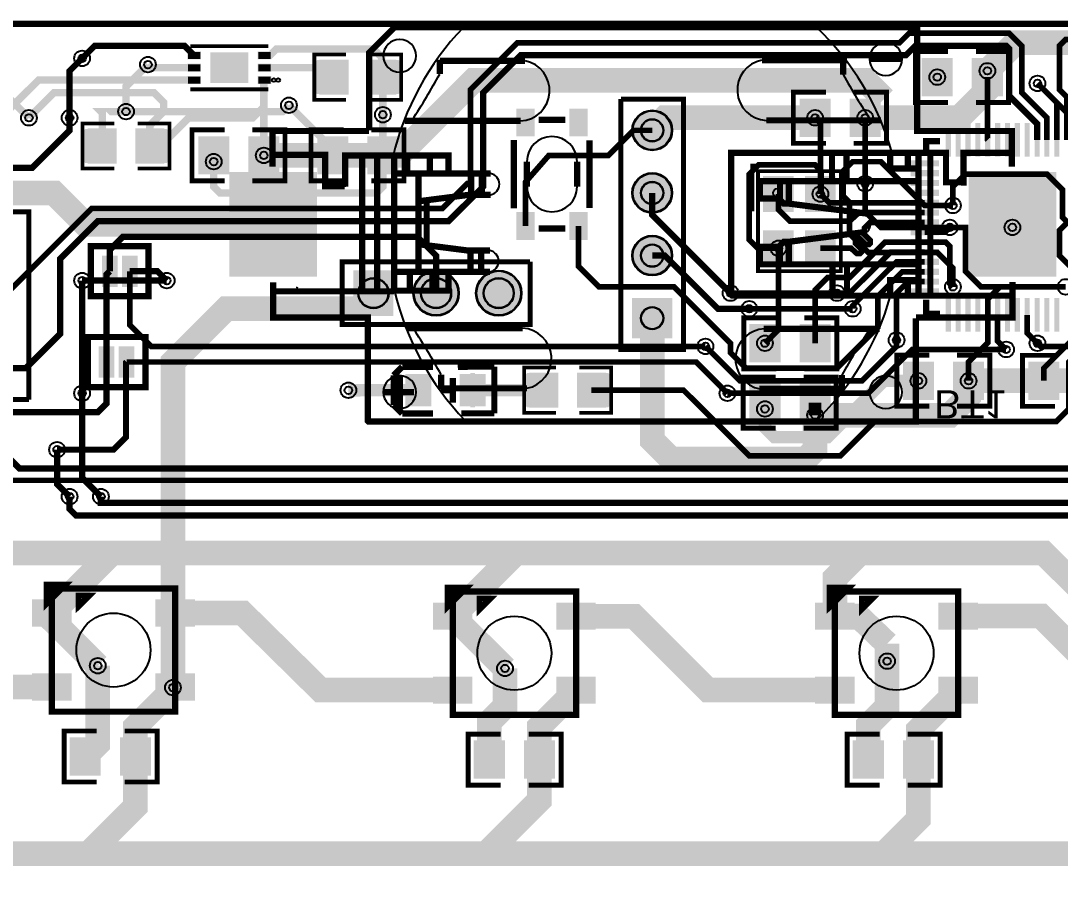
# Model space of a CAD drawing. Extents: x -5 to 8273, y -8273 to 5.
# Drawn here: x 2732 to 4391, y -1366 to 5 of the extents above; entities that cross this region are included whole.
import ezdxf

# ---------------------------------------------------------------- set-up
doc = ezdxf.new("R2010")
doc.units = 9
for name, color, linetype, true_color in [('BoardOutLine', 7, 'Continuous', 0xff00ff), ('BottomLayer', 7, 'Continuous', 0x0000ff), ('BottomPasteMaskLayer', 7, 'Continuous', 0x800000), ('BottomSilkLayer', 7, 'Continuous', 0x66cc33), ('BottomSolderMaskLayer', 7, 'Continuous', 0xaa00ff), ('Document', 7, 'Continuous', 0xffffff), ('Hole', 7, 'Continuous', 0x222222), ('Multi-Layer', 7, 'Continuous', 0xc0c0c0), ('TopLayer', 7, 'Continuous', 0xff0000), ('TopPasteMaskLayer', 7, 'Continuous', 0x808080), ('TopSilkLayer', 7, 'Continuous', 0xffcc00), ('TopSolderMaskLayer', 7, 'Continuous', 0x800080)]:
    doc.layers.add(name, color=color, linetype=linetype, true_color=true_color)
doc.styles.get("Standard").update_dxf_attribs({"font": 'arial.ttf'})

msp = doc.modelspace()

# ---------------------------------------------------------------- hatches: boundary and pattern name
at = {"layer": 'BottomLayer'}
for points in [[(3203.8, -237.3), (3066, -237.3), (3066, -402.7), (3203.8, -402.7)], [(4384, -237.3), (4246.2, -237.3), (4246.2, -402.7), (4384, -402.7)]]:
    msp.add_hatch(color=256, dxfattribs=at).paths.add_polyline_path(points)
at = {"layer": 'BottomPasteMaskLayer'}
for points in [[(3203.8, -237.3), (3066, -237.3), (3066, -402.7), (3203.8, -402.7)], [(4384, -237.3), (4246.2, -237.3), (4246.2, -402.7), (4384, -402.7)]]:
    msp.add_hatch(color=256, dxfattribs=at).paths.add_polyline_path(points)
at = {"layer": 'BottomSolderMaskLayer'}
for points in [[(3708, -170, 1), (3772, -170, 1)], [(3204.8, -236.3), (3065, -236.3), (3065, -403.7), (3204.8, -403.7)], [(3708, -270, 1), (3772, -270, 1)], [(4385, -236.3), (4245.2, -236.3), (4245.2, -403.7), (4385, -403.7)], [(3708, -370, 1), (3772, -370, 1)], [(3263, -393.6), (3327, -393.6), (3327, -466.4), (3263, -466.4)], [(3358.6, -430, 1), (3431.4, -430, 1)], [(3458.6, -430, 1), (3531.4, -430, 1)], [(3708, -502), (3708, -438), (3772, -438), (3772, -502)]]:
    msp.add_hatch(color=256, dxfattribs=at).paths.add_polyline_path(points)
at = {"layer": 'Document'}
for points in [[(3142.8, -376.6), (3142.8, -270.3), (3127.1, -270.3), (3127.1, -376.6), (3131, -376.6)], [(3189.9, -309.2), (3083.6, -309.2), (3083.6, -324.9), (3189.9, -324.9), (3189.9, -321)], [(4361.4, -312.1), (4255.1, -312.1), (4255.1, -327.9), (4361.4, -327.9), (4361.4, -323.9)], [(3449.4, -557.4), (3457.2, -557.4), (3457.2, -612.6), (3449.4, -612.6)], [(3347, -585), (3386.4, -585), (3386.4, -579.1), (3347, -579.1)], [(3435, -588.7), (3474.4, -588.7), (3474.4, -582.8), (3435, -582.8)]]:
    msp.add_hatch(color=256, dxfattribs=at).paths.add_polyline_path(points)
at = {"layer": 'Multi-Layer'}
for points in [[(3709, -170, 1), (3771, -170, 1)], [(3709, -270, 1), (3771, -270, 1)], [(3709, -370, 1), (3771, -370, 1)], [(3264, -394.6), (3326, -394.6), (3326, -465.4), (3264, -465.4)], [(3359.6, -430, 1), (3430.4, -430, 1)], [(3459.6, -430, 1), (3530.4, -430, 1)], [(3709, -501), (3709, -439), (3771, -439), (3771, -501)]]:
    msp.add_hatch(color=256, dxfattribs=at).paths.add_polyline_path(points)
at = {"layer": 'TopLayer'}
for points in [[(3018.7, -55.8), (2998.9, -55.8), (2998.9, -44.8), (3018.7, -44.8)], [(3094.5, -93.6), (3035.5, -93.6), (3035.5, -46.4), (3094.5, -46.4)], [(3131.1, -55.8), (3111.3, -55.8), (3111.3, -44.8), (3131.1, -44.8)], [(3018.7, -75.5), (2998.9, -75.5), (2998.9, -64.5), (3018.7, -64.5)], [(3131.1, -75.5), (3111.3, -75.5), (3111.3, -64.5), (3131.1, -64.5)], [(3254.3, -112.1), (3254.3, -57.9), (3209.7, -57.9), (3209.7, -112.1)], [(3285.7, -112.1), (3285.7, -57.9), (3330.3, -57.9), (3330.3, -112.1)], [(4172.2, -56.5), (4217.8, -56.5), (4217.8, -113.5), (4172.2, -113.5)], [(4252.2, -56.5), (4297.8, -56.5), (4297.8, -113.5), (4252.2, -113.5)], [(3018.7, -95.2), (2998.9, -95.2), (2998.9, -84.2), (3018.7, -84.2)], [(3131.1, -95.2), (3111.3, -95.2), (3111.3, -84.2), (3131.1, -84.2)], [(3977.2, -121.5), (4022.8, -121.5), (4022.8, -178.5), (3977.2, -178.5)], [(4057.2, -121.5), (4102.8, -121.5), (4102.8, -178.5), (4057.2, -178.5)], [(3551.5, -136.7), (3551.5, -178), (3523.9, -178), (3523.9, -136.7)], [(3636.1, -136.7), (3636.1, -178), (3608.5, -178), (3608.5, -136.7)], [(4216.6, -163.6), (4216.6, -206.9), (4208.7, -206.9), (4208.7, -163.6)], [(4232.3, -163.6), (4232.3, -206.9), (4224.4, -206.9), (4224.4, -163.6)], [(4248.1, -163.6), (4248.1, -206.9), (4240.2, -206.9), (4240.2, -163.6)], [(4263.8, -163.6), (4263.8, -206.9), (4255.9, -206.9), (4255.9, -163.6)], [(4279.6, -163.6), (4279.6, -206.9), (4271.7, -206.9), (4271.7, -163.6)], [(4295.3, -163.6), (4295.3, -206.9), (4287.4, -206.9), (4287.4, -163.6)], [(4311.1, -163.6), (4311.1, -206.9), (4303.2, -206.9), (4303.2, -163.6)], [(4326.8, -163.6), (4326.8, -206.9), (4318.9, -206.9), (4318.9, -163.6)], [(4342.6, -163.6), (4342.6, -206.9), (4334.7, -206.9), (4334.7, -163.6)], [(4358.3, -163.6), (4358.3, -206.9), (4350.4, -206.9), (4350.4, -163.6)], [(4374.1, -163.6), (4374.1, -206.9), (4366.2, -206.9), (4366.2, -163.6)], [(4389.8, -163.6), (4389.8, -206.9), (4381.9, -206.9), (4381.9, -163.6)], [(2884.3, -222.1), (2884.3, -167.9), (2839.7, -167.9), (2839.7, -222.1)], [(2915.7, -222.1), (2915.7, -167.9), (2960.3, -167.9), (2960.3, -222.1)], [(3017.2, -181.5), (3062.8, -181.5), (3062.8, -238.5), (3017.2, -238.5)], [(3097.2, -181.5), (3142.8, -181.5), (3142.8, -238.5), (3097.2, -238.5)], [(3207.2, -181.5), (3252.8, -181.5), (3252.8, -238.5), (3207.2, -238.5)], [(3287.2, -181.5), (3332.8, -181.5), (3332.8, -238.5), (3287.2, -238.5)], [(4153.6, -218.7), (4196.9, -218.7), (4196.9, -226.6), (4153.6, -226.6)], [(3917.9, -299.3), (3965.2, -299.3), (3965.2, -244.1), (3917.9, -244.1)], [(4032.1, -299.3), (3984.8, -299.3), (3984.8, -244.1), (4032.1, -244.1)], [(4153.6, -234.4), (4196.9, -234.4), (4196.9, -242.3), (4153.6, -242.3)], [(4153.6, -250.2), (4196.9, -250.2), (4196.9, -258.1), (4153.6, -258.1)], [(4376, -264), (4376, -386), (4254, -386), (4254, -264)], [(4153.6, -265.9), (4196.9, -265.9), (4196.9, -273.8), (4153.6, -273.8)], [(4153.6, -281.7), (4196.9, -281.7), (4196.9, -289.6), (4153.6, -289.6)], [(4153.6, -297.4), (4196.9, -297.4), (4196.9, -305.3), (4153.6, -305.3)], [(3551.5, -302), (3551.5, -343.3), (3523.9, -343.3), (3523.9, -302)], [(3636.1, -302), (3636.1, -343.3), (3608.5, -343.3), (3608.5, -302)], [(4153.6, -313.2), (4196.9, -313.2), (4196.9, -321.1), (4153.6, -321.1)], [(3917.9, -330.7), (3965.2, -330.7), (3965.2, -385.9), (3917.9, -385.9)], [(4032.1, -330.7), (3984.8, -330.7), (3984.8, -385.9), (4032.1, -385.9)], [(4153.6, -328.9), (4196.9, -328.9), (4196.9, -336.8), (4153.6, -336.8)], [(4153.6, -344.7), (4196.9, -344.7), (4196.9, -352.6), (4153.6, -352.6)], [(4153.6, -360.4), (4196.9, -360.4), (4196.9, -368.3), (4153.6, -368.3)], [(2886.5, -420), (2861.5, -420), (2861.5, -370), (2886.5, -370)], [(2918.5, -420), (2893.5, -420), (2893.5, -370), (2918.5, -370)], [(4153.6, -376.2), (4196.9, -376.2), (4196.9, -384.1), (4153.6, -384.1)], [(4153.6, -391.9), (4196.9, -391.9), (4196.9, -399.8), (4153.6, -399.8)], [(4153.6, -407.7), (4196.9, -407.7), (4196.9, -415.5), (4153.6, -415.5)], [(4153.6, -423.4), (4196.9, -423.4), (4196.9, -431.3), (4153.6, -431.3)], [(4208.7, -486.4), (4208.7, -443.1), (4216.6, -443.1), (4216.6, -486.4)], [(4224.4, -486.4), (4224.4, -443.1), (4232.3, -443.1), (4232.3, -486.4)], [(4240.2, -486.4), (4240.2, -443.1), (4248.1, -443.1), (4248.1, -486.4)], [(4255.9, -486.4), (4255.9, -443.1), (4263.8, -443.1), (4263.8, -486.4)], [(4271.7, -486.4), (4271.7, -443.1), (4279.6, -443.1), (4279.6, -486.4)], [(4287.4, -486.4), (4287.4, -443.1), (4295.3, -443.1), (4295.3, -486.4)], [(4303.2, -486.4), (4303.2, -443.1), (4311.1, -443.1), (4311.1, -486.4)], [(4318.9, -486.4), (4318.9, -443.1), (4326.8, -443.1), (4326.8, -486.4)], [(4334.7, -486.4), (4334.7, -443.1), (4342.6, -443.1), (4342.6, -486.4)], [(4350.4, -486.4), (4350.4, -443.1), (4358.3, -443.1), (4358.3, -486.4)], [(4366.2, -486.4), (4366.2, -443.1), (4374.1, -443.1), (4374.1, -486.4)], [(4381.9, -486.4), (4381.9, -443.1), (4389.8, -443.1), (4389.8, -486.4)], [(3942.8, -538.5), (3897.2, -538.5), (3897.2, -481.5), (3942.8, -481.5)], [(4022.8, -538.5), (3977.2, -538.5), (3977.2, -481.5), (4022.8, -481.5)], [(2881.5, -565), (2856.5, -565), (2856.5, -515), (2881.5, -515)], [(2913.5, -565), (2888.5, -565), (2888.5, -515), (2913.5, -515)], [(4142.2, -541.5), (4187.8, -541.5), (4187.8, -598.5), (4142.2, -598.5)], [(4222.2, -541.5), (4267.8, -541.5), (4267.8, -598.5), (4222.2, -598.5)], [(4387.8, -598.5), (4342.2, -598.5), (4342.2, -541.5), (4387.8, -541.5)], [(3386.4, -609.6), (3347, -609.6), (3347, -560.4), (3386.4, -560.4)], [(3473, -609.6), (3433.6, -609.6), (3433.6, -560.4), (3473, -560.4)], [(3589.3, -557.9), (3589.3, -612.1), (3544.7, -612.1), (3544.7, -557.9)], [(3620.7, -557.9), (3620.7, -612.1), (3665.3, -612.1), (3665.3, -557.9)], [(3897.2, -576.5), (3942.8, -576.5), (3942.8, -633.5), (3897.2, -633.5)], [(3977.2, -576.5), (4022.8, -576.5), (4022.8, -633.5), (3977.2, -633.5)], [(2811.1, -960.6), (2752, -960.6), (2752, -921.3), (2811.1, -921.3)], [(3007.9, -960.6), (2948.9, -960.6), (2948.9, -921.3), (3007.9, -921.3)], [(3451.1, -965.6), (3392, -965.6), (3392, -926.3), (3451.1, -926.3)], [(3647.9, -965.6), (3588.9, -965.6), (3588.9, -926.3), (3647.9, -926.3)], [(4061.1, -965.6), (4002, -965.6), (4002, -926.3), (4061.1, -926.3)], [(4257.9, -965.6), (4198.9, -965.6), (4198.9, -926.3), (4257.9, -926.3)], [(2811.1, -1078.7), (2752, -1078.7), (2752, -1039.4), (2811.1, -1039.4)], [(3007.9, -1078.7), (2948.9, -1078.7), (2948.9, -1039.4), (3007.9, -1039.4)], [(3451.1, -1083.7), (3392, -1083.7), (3392, -1044.4), (3451.1, -1044.4)], [(3647.9, -1083.7), (3588.9, -1083.7), (3588.9, -1044.4), (3647.9, -1044.4)], [(4061.1, -1083.7), (4002, -1083.7), (4002, -1044.4), (4061.1, -1044.4)], [(4257.9, -1083.7), (4198.9, -1083.7), (4198.9, -1044.4), (4257.9, -1044.4)], [(2857.8, -1198.5), (2812.2, -1198.5), (2812.2, -1141.5), (2857.8, -1141.5)], [(2937.8, -1198.5), (2892.2, -1198.5), (2892.2, -1141.5), (2937.8, -1141.5)], [(3502.8, -1203.5), (3457.2, -1203.5), (3457.2, -1146.5), (3502.8, -1146.5)], [(3582.8, -1203.5), (3537.2, -1203.5), (3537.2, -1146.5), (3582.8, -1146.5)], [(4107.8, -1203.5), (4062.2, -1203.5), (4062.2, -1146.5), (4107.8, -1146.5)], [(4187.8, -1203.5), (4142.2, -1203.5), (4142.2, -1146.5), (4187.8, -1146.5)]]:
    msp.add_hatch(color=256, dxfattribs=at).paths.add_polyline_path(points)
at = {"layer": 'TopPasteMaskLayer'}
for points in [[(3018.7, -55.8), (2998.9, -55.8), (2998.9, -44.8), (3018.7, -44.8)], [(3094.5, -93.6), (3035.5, -93.6), (3035.5, -46.4), (3094.5, -46.4)], [(3131.1, -55.8), (3111.3, -55.8), (3111.3, -44.8), (3131.1, -44.8)], [(3018.7, -75.5), (2998.9, -75.5), (2998.9, -64.5), (3018.7, -64.5)], [(3131.1, -75.5), (3111.3, -75.5), (3111.3, -64.5), (3131.1, -64.5)], [(3203.1, -110.2), (3203.1, -59.8), (3205, -57.8), (3250.3, -57.8), (3252.3, -59.8), (3252.5, -75.9), (3234.8, -75.9), (3234.8, -93.7), (3252.1, -93.7), (3252.3, -110.2), (3250.3, -112.2), (3205, -112.2)], [(3287.7, -110.2), (3287.7, -93.7), (3305.2, -93.7), (3305.2, -75.9), (3287.9, -75.9), (3287.7, -59.8), (3289.7, -57.8), (3335, -57.8), (3336.9, -59.8), (3336.9, -110.2), (3335, -112.2), (3289.7, -112.2)], [(4172.2, -56.5), (4217.8, -56.5), (4217.8, -113.5), (4172.2, -113.5)], [(4252.2, -56.5), (4297.8, -56.5), (4297.8, -113.5), (4252.2, -113.5)], [(3018.7, -95.2), (2998.9, -95.2), (2998.9, -84.2), (3018.7, -84.2)], [(3131.1, -95.2), (3111.3, -95.2), (3111.3, -84.2), (3131.1, -84.2)], [(3977.2, -121.5), (4022.8, -121.5), (4022.8, -178.5), (3977.2, -178.5)], [(4057.2, -121.5), (4102.8, -121.5), (4102.8, -178.5), (4057.2, -178.5)], [(3551.5, -136.7), (3551.5, -178), (3523.9, -178), (3523.9, -136.7)], [(3636.1, -136.7), (3636.1, -178), (3608.5, -178), (3608.5, -136.7)], [(4216.6, -163.6), (4208.7, -163.6), (4208.7, -206.9), (4216.6, -206.9)], [(4232.3, -163.6), (4224.4, -163.6), (4224.4, -206.9), (4232.3, -206.9)], [(4248.1, -163.6), (4240.2, -163.6), (4240.2, -206.9), (4248.1, -206.9)], [(4263.8, -163.6), (4255.9, -163.6), (4255.9, -206.9), (4263.8, -206.9)], [(4279.6, -163.6), (4271.7, -163.6), (4271.7, -206.9), (4279.6, -206.9)], [(4295.3, -163.6), (4287.4, -163.6), (4287.4, -206.9), (4295.3, -206.9)], [(4303.2, -206.9), (4311.1, -206.9), (4311.1, -163.6), (4303.2, -163.6)], [(4326.8, -163.6), (4318.9, -163.6), (4318.9, -206.9), (4326.8, -206.9)], [(4342.6, -163.6), (4334.7, -163.6), (4334.7, -206.9), (4342.6, -206.9)], [(4358.3, -163.6), (4350.4, -163.6), (4350.4, -206.9), (4358.3, -206.9)], [(4374.1, -163.6), (4366.2, -163.6), (4366.2, -206.9), (4374.1, -206.9)], [(4389.8, -163.6), (4381.9, -163.6), (4381.9, -206.9), (4389.8, -206.9)], [(2833.1, -220.2), (2833.1, -169.8), (2835, -167.8), (2880.3, -167.8), (2882.3, -169.8), (2882.5, -185.9), (2864.8, -185.9), (2864.8, -203.7), (2882.1, -203.7), (2882.3, -220.2), (2880.3, -222.2), (2835, -222.2)], [(2917.7, -220.2), (2917.7, -203.7), (2935.2, -203.7), (2935.2, -185.9), (2917.9, -185.9), (2917.7, -169.8), (2919.7, -167.8), (2965, -167.8), (2966.9, -169.8), (2966.9, -220.2), (2965, -222.2), (2919.7, -222.2)], [(3017.2, -181.5), (3062.8, -181.5), (3062.8, -238.5), (3017.2, -238.5)], [(3097.2, -181.5), (3142.8, -181.5), (3142.8, -238.5), (3097.2, -238.5)], [(3207.2, -181.5), (3252.8, -181.5), (3252.8, -238.5), (3207.2, -238.5)], [(3287.2, -181.5), (3332.8, -181.5), (3332.8, -238.5), (3287.2, -238.5)], [(4153.6, -226.6), (4196.9, -226.6), (4196.9, -218.7), (4153.6, -218.7)], [(3917.9, -299.3), (3965.2, -299.3), (3965.2, -244.1), (3917.9, -244.1)], [(4032.1, -299.3), (3984.8, -299.3), (3984.8, -244.1), (4032.1, -244.1)], [(4153.6, -242.3), (4196.9, -242.3), (4196.9, -234.4), (4153.6, -234.4)], [(4196.9, -250.2), (4153.6, -250.2), (4153.6, -258.1), (4196.9, -258.1)], [(4196.9, -265.9), (4153.6, -265.9), (4153.6, -273.8), (4196.9, -273.8)], [(4196.9, -281.7), (4153.6, -281.7), (4153.6, -289.6), (4196.9, -289.6)], [(4363.8, -276.2), (4363.8, -373.8), (4266.2, -373.8), (4266.2, -276.2)], [(4196.9, -297.4), (4153.6, -297.4), (4153.6, -305.3), (4196.9, -305.3)], [(3551.5, -302), (3551.5, -343.3), (3523.9, -343.3), (3523.9, -302)], [(3636.1, -302), (3636.1, -343.3), (3608.5, -343.3), (3608.5, -302)], [(4196.9, -313.2), (4153.6, -313.2), (4153.6, -321.1), (4196.9, -321.1)], [(3917.9, -330.7), (3965.2, -330.7), (3965.2, -385.9), (3917.9, -385.9)], [(4032.1, -330.7), (3984.8, -330.7), (3984.8, -385.9), (4032.1, -385.9)], [(4153.6, -336.8), (4196.9, -336.8), (4196.9, -328.9), (4153.6, -328.9)], [(4153.6, -352.6), (4196.9, -352.6), (4196.9, -344.7), (4153.6, -344.7)], [(4196.9, -360.4), (4153.6, -360.4), (4153.6, -368.3), (4196.9, -368.3)], [(4196.9, -376.2), (4153.6, -376.2), (4153.6, -384.1), (4196.9, -384.1)], [(4196.9, -391.9), (4153.6, -391.9), (4153.6, -399.8), (4196.9, -399.8)], [(4196.9, -407.7), (4153.6, -407.7), (4153.6, -415.5), (4196.9, -415.5)], [(4196.9, -423.4), (4153.6, -423.4), (4153.6, -431.3), (4196.9, -431.3)], [(4216.6, -443.1), (4208.7, -443.1), (4208.7, -486.4), (4216.6, -486.4)], [(4224.4, -486.4), (4232.3, -486.4), (4232.3, -443.1), (4224.4, -443.1)], [(4240.2, -486.4), (4248.1, -486.4), (4248.1, -443.1), (4240.2, -443.1)], [(4255.9, -486.4), (4263.8, -486.4), (4263.8, -443.1), (4255.9, -443.1)], [(4271.7, -486.4), (4279.6, -486.4), (4279.6, -443.1), (4271.7, -443.1)], [(4287.4, -486.4), (4295.3, -486.4), (4295.3, -443.1), (4287.4, -443.1)], [(4303.2, -486.4), (4311.1, -486.4), (4311.1, -443.1), (4303.2, -443.1)], [(4326.8, -443.1), (4318.9, -443.1), (4318.9, -486.4), (4326.8, -486.4)], [(4334.7, -486.4), (4342.6, -486.4), (4342.6, -443.1), (4334.7, -443.1)], [(4350.4, -486.4), (4358.3, -486.4), (4358.3, -443.1), (4350.4, -443.1)], [(4366.2, -486.4), (4374.1, -486.4), (4374.1, -443.1), (4366.2, -443.1)], [(4381.9, -486.4), (4389.8, -486.4), (4389.8, -443.1), (4381.9, -443.1)], [(3942.8, -538.5), (3897.2, -538.5), (3897.2, -481.5), (3942.8, -481.5)], [(4022.8, -538.5), (3977.2, -538.5), (3977.2, -481.5), (4022.8, -481.5)], [(4142.2, -541.5), (4187.8, -541.5), (4187.8, -598.5), (4142.2, -598.5)], [(4222.2, -541.5), (4267.8, -541.5), (4267.8, -598.5), (4222.2, -598.5)], [(4387.8, -598.5), (4342.2, -598.5), (4342.2, -541.5), (4387.8, -541.5)], [(3386.4, -609.6), (3347, -609.6), (3347, -560.4), (3386.4, -560.4)], [(3473, -609.6), (3433.6, -609.6), (3433.6, -560.4), (3473, -560.4)], [(3587.3, -559.8), (3587.3, -576.3), (3569.8, -576.3), (3569.8, -594.1), (3587.1, -594.1), (3587.3, -610.2), (3585.3, -612.2), (3540, -612.2), (3538.1, -610.2), (3538.1, -559.8), (3540, -557.8), (3585.3, -557.8)], [(3671.9, -559.8), (3671.9, -610.2), (3670, -612.2), (3624.7, -612.2), (3622.7, -610.2), (3622.5, -594.1), (3640.2, -594.1), (3640.2, -576.3), (3622.9, -576.3), (3622.7, -559.8), (3624.7, -557.8), (3670, -557.8)], [(3897.2, -576.5), (3942.8, -576.5), (3942.8, -633.5), (3897.2, -633.5)], [(3977.2, -576.5), (4022.8, -576.5), (4022.8, -633.5), (3977.2, -633.5)], [(2811.1, -960.6), (2752, -960.6), (2752, -921.3), (2811.1, -921.3)], [(3007.9, -960.6), (2948.9, -960.6), (2948.9, -921.3), (3007.9, -921.3)], [(3451.1, -965.6), (3392, -965.6), (3392, -926.3), (3451.1, -926.3)], [(3647.9, -965.6), (3588.9, -965.6), (3588.9, -926.3), (3647.9, -926.3)], [(4061.1, -965.6), (4002, -965.6), (4002, -926.3), (4061.1, -926.3)], [(4257.9, -965.6), (4198.9, -965.6), (4198.9, -926.3), (4257.9, -926.3)], [(2811.1, -1078.7), (2752, -1078.7), (2752, -1039.4), (2811.1, -1039.4)], [(3007.9, -1078.7), (2948.9, -1078.7), (2948.9, -1039.4), (3007.9, -1039.4)], [(3451.1, -1083.7), (3392, -1083.7), (3392, -1044.4), (3451.1, -1044.4)], [(3647.9, -1083.7), (3588.9, -1083.7), (3588.9, -1044.4), (3647.9, -1044.4)], [(4061.1, -1083.7), (4002, -1083.7), (4002, -1044.4), (4061.1, -1044.4)], [(4257.9, -1083.7), (4198.9, -1083.7), (4198.9, -1044.4), (4257.9, -1044.4)], [(2857.8, -1198.5), (2812.2, -1198.5), (2812.2, -1141.5), (2857.8, -1141.5)], [(2937.8, -1198.5), (2892.2, -1198.5), (2892.2, -1141.5), (2937.8, -1141.5)], [(3502.8, -1203.5), (3457.2, -1203.5), (3457.2, -1146.5), (3502.8, -1146.5)], [(3582.8, -1203.5), (3537.2, -1203.5), (3537.2, -1146.5), (3582.8, -1146.5)], [(4107.8, -1203.5), (4062.2, -1203.5), (4062.2, -1146.5), (4107.8, -1146.5)], [(4187.8, -1203.5), (4142.2, -1203.5), (4142.2, -1146.5), (4187.8, -1146.5)]]:
    msp.add_hatch(color=256, dxfattribs=at).paths.add_polyline_path(points)
at = {"layer": 'TopSolderMaskLayer'}
for points in [[(3019.7, -56.8), (2997.9, -56.8), (2997.9, -43.8), (3019.7, -43.8)], [(3095.5, -94.6), (3034.5, -94.6), (3034.5, -45.4), (3095.5, -45.4)], [(3132.1, -56.8), (3110.3, -56.8), (3110.3, -43.8), (3132.1, -43.8)], [(3019.7, -76.5), (2997.9, -76.5), (2997.9, -63.5), (3019.7, -63.5)], [(3132.1, -76.5), (3110.3, -76.5), (3110.3, -63.5), (3132.1, -63.5)], [(3255.3, -113.1), (3255.3, -56.9), (3208.7, -56.9), (3208.7, -113.1)], [(3284.7, -113.1), (3284.7, -56.9), (3331.3, -56.9), (3331.3, -113.1)], [(4170.2, -54.5), (4219.8, -54.5), (4219.8, -115.5), (4170.2, -115.5)], [(4250.2, -54.5), (4299.8, -54.5), (4299.8, -115.5), (4250.2, -115.5)], [(3019.7, -96.2), (2997.9, -96.2), (2997.9, -83.2), (3019.7, -83.2)], [(3132.1, -96.2), (3110.3, -96.2), (3110.3, -83.2), (3132.1, -83.2)], [(3975.2, -119.5), (4024.8, -119.5), (4024.8, -180.5), (3975.2, -180.5)], [(4055.2, -119.5), (4104.8, -119.5), (4104.8, -180.5), (4055.2, -180.5)], [(3552.1, -135.2), (3552.1, -179.5), (3523.2, -179.5), (3523.2, -135.2)], [(3636.8, -135.2), (3636.8, -179.5), (3607.9, -179.5), (3607.9, -135.2)], [(3708, -170, 1), (3772, -170, 1)], [(4216.8, -158.2), (4216.8, -212.3), (4208.5, -212.3), (4208.5, -158.2)], [(4232.5, -158.2), (4232.5, -212.3), (4224.3, -212.3), (4224.3, -158.2)], [(4248.3, -158.2), (4248.3, -212.3), (4240, -212.3), (4240, -158.2)], [(4264, -158.2), (4264, -212.3), (4255.8, -212.3), (4255.8, -158.2)], [(4279.8, -158.2), (4279.8, -212.3), (4271.5, -212.3), (4271.5, -158.2)], [(4295.5, -158.2), (4295.5, -212.3), (4287.3, -212.3), (4287.3, -158.2)], [(4311.2, -158.2), (4311.2, -212.3), (4303, -212.3), (4303, -158.2)], [(4327, -158.2), (4327, -212.3), (4318.8, -212.3), (4318.8, -158.2)], [(4342.7, -158.2), (4342.7, -212.3), (4334.5, -212.3), (4334.5, -158.2)], [(4358.5, -158.2), (4358.5, -212.3), (4350.3, -212.3), (4350.3, -158.2)], [(4374.2, -158.2), (4374.2, -212.3), (4366, -212.3), (4366, -158.2)], [(4390, -158.2), (4390, -212.3), (4381.7, -212.3), (4381.7, -158.2)], [(2885.3, -223.1), (2885.3, -166.9), (2838.7, -166.9), (2838.7, -223.1)], [(2914.7, -223.1), (2914.7, -166.9), (2961.3, -166.9), (2961.3, -223.1)], [(3015.2, -179.5), (3064.8, -179.5), (3064.8, -240.5), (3015.2, -240.5)], [(3095.2, -179.5), (3144.8, -179.5), (3144.8, -240.5), (3095.2, -240.5)], [(3205.2, -179.5), (3254.8, -179.5), (3254.8, -240.5), (3205.2, -240.5)], [(3285.2, -179.5), (3334.8, -179.5), (3334.8, -240.5), (3285.2, -240.5)], [(4152.6, -217.7), (4197.9, -217.7), (4197.9, -227.6), (4152.6, -227.6)], [(3708, -270, 1), (3772, -270, 1)], [(3917.1, -300.4), (3966, -300.4), (3966, -243), (3917.1, -243)], [(4032.9, -300.4), (3984, -300.4), (3984, -243), (4032.9, -243)], [(4152.6, -233.5), (4197.9, -233.5), (4197.9, -243.3), (4152.6, -243.3)], [(4152.6, -249.2), (4197.9, -249.2), (4197.9, -259.1), (4152.6, -259.1)], [(4152.6, -265), (4197.9, -265), (4197.9, -274.8), (4152.6, -274.8)], [(4377, -263), (4377, -387), (4253, -387), (4253, -263)], [(4152.6, -280.7), (4197.9, -280.7), (4197.9, -290.6), (4152.6, -290.6)], [(4152.6, -296.5), (4197.9, -296.5), (4197.9, -306.3), (4152.6, -306.3)], [(3552.1, -300.5), (3552.1, -344.9), (3523.2, -344.9), (3523.2, -300.5)], [(3636.8, -300.5), (3636.8, -344.9), (3607.9, -344.9), (3607.9, -300.5)], [(4152.6, -312.2), (4197.9, -312.2), (4197.9, -322), (4152.6, -322)], [(3917.1, -329.6), (3966, -329.6), (3966, -387), (3917.1, -387)], [(4032.9, -329.6), (3984, -329.6), (3984, -387), (4032.9, -387)], [(4152.6, -327.9), (4197.9, -327.9), (4197.9, -337.8), (4152.6, -337.8)], [(3708, -370, 1), (3772, -370, 1)], [(4152.6, -343.7), (4197.9, -343.7), (4197.9, -353.5), (4152.6, -353.5)], [(4152.6, -359.4), (4197.9, -359.4), (4197.9, -369.3), (4152.6, -369.3)], [(4152.6, -375.2), (4197.9, -375.2), (4197.9, -385), (4152.6, -385)], [(3263, -393.6), (3327, -393.6), (3327, -466.4), (3263, -466.4)], [(3358.6, -430, 1), (3431.4, -430, 1)], [(3458.6, -430, 1), (3531.4, -430, 1)], [(4152.6, -390.9), (4197.9, -390.9), (4197.9, -400.8), (4152.6, -400.8)], [(4152.6, -406.7), (4197.9, -406.7), (4197.9, -416.5), (4152.6, -416.5)], [(4152.6, -422.4), (4197.9, -422.4), (4197.9, -432.3), (4152.6, -432.3)], [(3708, -502), (3708, -438), (3772, -438), (3772, -502)], [(4208.5, -491.8), (4208.5, -437.7), (4216.8, -437.7), (4216.8, -491.8)], [(4224.3, -491.8), (4224.3, -437.7), (4232.5, -437.7), (4232.5, -491.8)], [(4240, -491.8), (4240, -437.7), (4248.3, -437.7), (4248.3, -491.8)], [(4255.8, -491.8), (4255.8, -437.7), (4264, -437.7), (4264, -491.8)], [(4271.5, -491.8), (4271.5, -437.7), (4279.8, -437.7), (4279.8, -491.8)], [(4287.3, -491.8), (4287.3, -437.7), (4295.5, -437.7), (4295.5, -491.8)], [(4303, -491.8), (4303, -437.7), (4311.2, -437.7), (4311.2, -491.8)], [(4318.8, -491.8), (4318.8, -437.7), (4327, -437.7), (4327, -491.8)], [(4334.5, -491.8), (4334.5, -437.7), (4342.7, -437.7), (4342.7, -491.8)], [(4350.3, -491.8), (4350.3, -437.7), (4358.5, -437.7), (4358.5, -491.8)], [(4366, -491.8), (4366, -437.7), (4374.2, -437.7), (4374.2, -491.8)], [(4381.7, -491.8), (4381.7, -437.7), (4390, -437.7), (4390, -491.8)], [(3944.8, -540.5), (3895.2, -540.5), (3895.2, -479.5), (3944.8, -479.5)], [(4024.8, -540.5), (3975.2, -540.5), (3975.2, -479.5), (4024.8, -479.5)], [(4140.2, -539.5), (4189.8, -539.5), (4189.8, -600.5), (4140.2, -600.5)], [(4220.2, -539.5), (4269.8, -539.5), (4269.8, -600.5), (4220.2, -600.5)], [(4389.8, -600.5), (4340.2, -600.5), (4340.2, -539.5), (4389.8, -539.5)], [(3387.4, -610.6), (3346, -610.6), (3346, -559.4), (3387.4, -559.4)], [(3474, -610.6), (3432.6, -610.6), (3432.6, -559.4), (3474, -559.4)], [(3590.3, -556.9), (3590.3, -613.1), (3543.7, -613.1), (3543.7, -556.9)], [(3619.7, -556.9), (3619.7, -613.1), (3666.3, -613.1), (3666.3, -556.9)], [(3895.2, -574.5), (3944.8, -574.5), (3944.8, -635.5), (3895.2, -635.5)], [(3975.2, -574.5), (4024.8, -574.5), (4024.8, -635.5), (3975.2, -635.5)], [(2813.1, -962.6), (2750, -962.6), (2750, -919.3), (2813.1, -919.3)], [(3009.9, -962.6), (2946.9, -962.6), (2946.9, -919.3), (3009.9, -919.3)], [(3453.1, -967.6), (3390, -967.6), (3390, -924.3), (3453.1, -924.3)], [(3649.9, -967.6), (3586.9, -967.6), (3586.9, -924.3), (3649.9, -924.3)], [(4063.1, -967.6), (4000, -967.6), (4000, -924.3), (4063.1, -924.3)], [(4259.9, -967.6), (4196.9, -967.6), (4196.9, -924.3), (4259.9, -924.3)], [(2813.1, -1080.7), (2750, -1080.7), (2750, -1037.4), (2813.1, -1037.4)], [(3009.9, -1080.7), (2946.9, -1080.7), (2946.9, -1037.4), (3009.9, -1037.4)], [(3453.1, -1085.7), (3390, -1085.7), (3390, -1042.4), (3453.1, -1042.4)], [(3649.9, -1085.7), (3586.9, -1085.7), (3586.9, -1042.4), (3649.9, -1042.4)], [(4063.1, -1085.7), (4000, -1085.7), (4000, -1042.4), (4063.1, -1042.4)], [(4259.9, -1085.7), (4196.9, -1085.7), (4196.9, -1042.4), (4259.9, -1042.4)], [(2859.8, -1200.5), (2810.2, -1200.5), (2810.2, -1139.5), (2859.8, -1139.5)], [(2939.8, -1200.5), (2890.2, -1200.5), (2890.2, -1139.5), (2939.8, -1139.5)], [(3504.8, -1205.5), (3455.2, -1205.5), (3455.2, -1144.5), (3504.8, -1144.5)], [(3584.8, -1205.5), (3535.2, -1205.5), (3535.2, -1144.5), (3584.8, -1144.5)], [(4109.8, -1205.5), (4060.2, -1205.5), (4060.2, -1144.5), (4109.8, -1144.5)], [(4189.8, -1205.5), (4140.2, -1205.5), (4140.2, -1144.5), (4189.8, -1144.5)]]:
    msp.add_hatch(color=256, dxfattribs=at).paths.add_polyline_path(points)

# ---------------------------------------------------------------- linework, layer by layer
at = {"layer": 'BoardOutLine', "const_width": 10}
msp.add_lwpolyline([(0, 0), (8267.7, 0), (8267.7, -8267.7), (0, -8267.7), (0, 0)], close=True, dxfattribs=at)
at = {"layer": 'BottomLayer'}
for points, const_width in [([(4245, -570), (4475, -570), (4565, -480), (4565, -75), (4520, -30), (4475, -30), (4430, -75)], 39.4), ([(4460, -30), (4320, -30), (4275, -75)], 39.4), ([(2810, -150), (2810, -75), (2830, -55)], 10), ([(2935, -65), (2900, -100), (2900, -140)], 11.8), ([(4275, -75), (4275, -105), (4230, -150), (4080, -150)], 39.4), ([(2745, -150), (2675, -80)], 11.8), ([(4110, -120), (4080, -90), (3455, -90), (3390, -155)], 39.4), ([(4355, -95), (4400, -140), (4445, -140), (4485, -180)], 9), ([(2900, -140), (3150, -140), (3160, -130)], 11.8), ([(3120, -210), (3335, -210), (3390, -155)], 39.4), ([(2290, -180), (2255, -180), (2255, -270), (2785, -270), (2835, -320), (3134.9, -320)], 39.4), ([(4220, -420), (4220, -390), (4195, -365), (4085, -365), (4055, -335), (4055, -285), (4045, -275), (4045, -235), (4060, -220), (4105, -220), (4175, -290), (4220, -290)], 9), ([(4080, -255), (4080, -300), (4105, -325), (4215, -325)], 9), ([(2830, -410), (2965, -410)], 10), ([(2975, -1060), (2975, -540), (3060, -455), (3270, -455), (3295, -430)], 39.4), ([(4035, -430), (3865, -430)], 9), ([(4000, -625), (4000, -680), (3985, -695), (3770, -695), (3740, -665), (3740, -470)], 39.4), ([(4060, -455), (3895, -455)], 9), ([(4450, -495), (4430, -515), (4360, -515), (4355, -510)], 9), ([(4130, -505), (4130, -515), (4075, -570), (3880, -570), (3825, -515)], 9), ([(4305, -520), (4155, -520), (4085, -590), (3860, -590)], 9), ([(4000, -625), (4215, -625), (4245, -595), (4245, -570)], 39.4), ([(2830, -590), (2830, -725), (2860, -755)], 10), ([(2790, -680), (2790, -735), (2810, -755)], 10)]:
    msp.add_lwpolyline(points, dxfattribs=dict(at, const_width=const_width))
at = {"layer": 'BottomSilkLayer', "const_width": 10}
for points in [[(3288, -170), (3288, -46), (3329, -5), (4162, -5), (4163, -6), (4163, -171), (4314, -171), (4314, -228)], [(3401, -80), (3401, -57)], [(3401, -59), (3537, -59)], [(4045, -81), (4045, -58), (4051, -58), (3915, -58)], [(4087, -56), (4138, -56)], [(3922, -154), (4105, -154)], [(3345, -155), (3530, -155)], [(3134, -228), (3134, -171), (3288, -171)], [(3134, -209), (3218, -209), (3218, -259), (3249, -259)], [(3250, -260), (3250, -210), (3328, -210), (3328, -426), (3415, -426), (3415, -396)], [(3277, -425), (3277, -212)], [(3301, -426), (3301, -210)], [(3415, -237), (3415, -210), (3385, -210), (3385, -239), (3328, -239)], [(3328, -210), (3385, -210)], [(3349, -238), (3349, -210)], [(4315, -435), (4314, -434), (4235, -434), (4210, -434), (4195, -434), (3868, -434), (3866, -432), (3866, -206), (4194, -206), (4209, -206), (4209, -253), (4236.8, -253.1), (4236.8, -205.8), (4313, -206), (4314, -205)], [(4027, -251), (4027, -206)], [(4050, -251), (4050, -206)], [(4120, -209.8), (4120, -231), (4165, -231)], [(4148, -229), (4148, -206)], [(4165, -432), (4165, -206)], [(4184, -430), (4184, -209)], [(3367, -393), (3367, -239), (3482, -239)], [(3451, -239), (3451, -273), (3468, -273), (3468, -239)], [(4083, -303), (3958, -287), (3950, -287), (3942, -279), (3912, -279), (3912, -271), (3912, -251), (4164, -251)], [(3944, -281), (3944, -251)], [(3958, -287), (3958, -252)], [(3369.1, -283), (3452.8, -272.3)], [(3380, -353.7), (3380, -283)], [(3468, -273), (3482, -273)], [(4083, -332), (3958, -348), (3950, -348), (3942, -356), (3912, -356), (3912, -364), (3912, -384), (4164, -384)], [(3467, -396), (3467, -362), (3446.2, -362), (3368.1, -352)], [(3958, -383), (3958, -348)], [(3450, -396), (3450, -362)], [(3467, -362), (3481, -362)], [(3944, -384), (3944, -354)], [(4028, -431), (4028, -386)], [(4051, -431), (4051, -386)], [(3332, -396), (3389, -396), (3389, -425)], [(3353, -424), (3353, -396)], [(3366, -396), (3481, -396)], [(3135, -413), (3135, -469), (3286, -469), (3286, -634), (3287, -635), (4161, -635), (4161, -470)], [(4120, -430.2), (4120, -409), (4165, -409)], [(4148, -434), (4148, -411)], [(4161, -469), (4315, -469), (4315, -412)], [(3136.1, -427.1), (3328, -427.1)], [(3348, -486), (3533, -486)], [(3918, -487), (4103, -487)], [(3337, -613), (3337, -563)], [(3403, -583), (3403, -560)], [(4043, -584), (4043, -561)], [(3404, -582), (3540, -582)], [(3911, -583), (4047, -583)], [(3311, -588), (3360, -588)]]:
    msp.add_lwpolyline(points, dxfattribs=at)
at = {"layer": 'BottomSilkLayer'}
for centre, radius, start, end in [((3761.5, -315.7), 447.7, 136.2563, 166.6125), ((3692.5, -328.5), 447.7, 15.8191, 46.2755), ((3336.9, -51), 26.2, 90.5473, 89.4527), ((4112.9, -56), 26.2, 90.5473, 89.4527), ((3527.7, -106.6), 48.5, 272.687, 78.9722), ((3924.3, -105.6), 48.5, 101.0278, 267.313), ((2404.9, 470.6), 1138.2, 326.775, 331.0669), ((5041.1, 469.6), 1138.2, 208.9331, 213.225), ((3324, -212), 2, 0, 90), ((3478.7, -256), 17.3, 281.0478, 78.9522), ((3249, -260), 1, 0, 90), ((4068.5, -317.5), 20.5, 315, 45), ((3477.7, -379), 17.3, 281.0478, 78.9522), ((3328, -398), 2, 360, 90), ((3136.1, -426), 1.06, 178.0501, 271.9499), ((3172, -420), 2, 270, 0), ((3279, -425), 2, 180, 270), ((3302, -426), 1, 180, 270), ((3328.9, -424.2), 2.93, 178.7271, 269.3309), ((3764.4, -323.4), 447.7, 193.3875, 223.7437), ((3689.5, -313.1), 447.7, 314.3396, 344.0665), ((2406.9, -1110.6), 1138.2, 28.9331, 33.225), ((3530.7, -534.4), 48.5, 281.0278, 87.313), ((3921.3, -535.4), 48.5, 92.687, 258.9722), ((5039.1, -1111.6), 1138.2, 146.775, 151.0669), ((3336.9, -588), 26.2, 90.5473, 89.4527), ((4112.9, -588), 26.2, 90.5473, 89.4527)]:
    msp.add_arc(centre, radius, start, end, dxfattribs=at)
at = {"layer": 'BottomSolderMaskLayer'}
for centre, radius in [((3740, -170), 32), ((3740, -170), 18.1), ((3740, -270), 32), ((3740, -270), 18.1), ((3740, -370), 32), ((3740, -370), 18.1), ((3395, -430), 36.4), ((3495, -430), 36.4), ((3295, -430), 24.4), ((3395, -430), 24.3), ((3495, -430), 24.3), ((3740, -470), 18.1)]:
    msp.add_circle(centre, radius, dxfattribs=at)
at = {"layer": 'Document'}
for centre, radius in [((3135.9, -89.7), 2.95), ((3940, -270), 7.07)]:
    msp.add_circle(centre, radius, dxfattribs=at)
at = {"layer": 'Hole'}
for centre in [(2830, -55), (2935, -65), (4195, -85), (4275, -75), (4355, -95), (3160, -130), (2745, -150), (2810, -150), (2900, -140), (3310, -145), (4000, -150), (4080, -150), (3040, -220), (3120, -210), (4080, -255), (4008.5, -271.7), (4220, -290), (4215, -325), (4315, -325), (3941.5, -358.3), (2830, -410), (2965, -410), (4220, -420), (3865, -430), (4035, -430), (3895, -455), (4060, -455), (3825, -515), (3920, -510), (4130, -505), (4305, -520), (4355, -510), (4165, -570), (4245, -570), (3255, -585.1), (2830, -590), (3860, -590), (3920, -615), (4000, -625), (2790, -680), (2810, -755), (2860, -755), (4115, -1017.8), (2855, -1025), (3505, -1029.4), (2975, -1060)]:
    msp.add_circle(centre, 6, dxfattribs=at)
at = {"layer": 'Multi-Layer'}
for centre, radius in [((2830, -55), 12.5), ((2935, -65), 12.5), ((4275, -75), 12.5), ((4195, -85), 12.5), ((4355, -95), 12.5), ((2900, -140), 12.5), ((3160, -130), 12.5), ((3310, -145), 12.5), ((2745, -150), 12.5), ((2810, -150), 12.5), ((3740, -170), 31), ((4000, -150), 12.5), ((4080, -150), 12.5), ((3740, -170), 17.5), ((3120, -210), 12.5), ((3040, -220), 12.5), ((3740, -270), 31), ((4080, -255), 12.5), ((3740, -270), 17.5), ((4008.5, -271.7), 12.5), ((4220, -290), 12.5), ((4215, -325), 12.5), ((4315, -325), 12.5), ((3740, -370), 31), ((3941.5, -358.3), 12.5), ((3740, -370), 17.5), ((2830, -410), 12.5), ((2965, -410), 12.5), ((3395, -430), 35.4), ((3495, -430), 35.4), ((3295, -430), 23.6), ((3395, -430), 23.6), ((3495, -430), 23.6), ((4220, -420), 12.5), ((4400, -420), 12.5), ((3865, -430), 12.5), ((4035, -430), 12.5), ((3895, -455), 12.5), ((4060, -455), 12.5), ((3740, -470), 17.5), ((3920, -510), 12.5), ((4130, -505), 12.5), ((4355, -510), 12.5), ((3825, -515), 12.5), ((4305, -520), 12.5), ((4165, -570), 12.5), ((4245, -570), 12.5), ((2830, -590), 12.5), ((3255, -585.1), 12.5), ((3860, -590), 12.5), ((3920, -615), 12.5), ((4000, -625), 12.5), ((2790, -680), 12.5), ((2810, -755), 12.5), ((2860, -755), 12.5), ((4115, -1017.8), 12.5), ((2855, -1025), 12.5), ((3505, -1029.4), 12.5), ((2975, -1060), 12.5)]:
    msp.add_circle(centre, radius, dxfattribs=at)
at = {"layer": 'TopLayer'}
for points, const_width in [([(2695, -450), (2695, -445), (2845, -295), (3405, -295), (3445, -255), (3450, -255), (3450, -105), (3525, -30), (4135, -30), (4150, -15), (4310, -15), (4330, -35), (4330, -110), (4370.1, -150.1), (4370.1, -185.2)], 9), ([(2695, -550), (2740, -550), (2795, -495), (2795, -375), (2855, -315), (3415, -315), (3470, -260), (3470, -110), (3530, -50), (4145, -50), (4160, -35), (4305, -35), (4310, -40), (4310, -115), (4354.4, -159.4), (4354.4, -185.2)], 10), ([(2830, -55), (2850, -35), (2993.5, -35), (3008.8, -50.3)], 10), ([(4585, -25), (4400, -25), (4390, -35), (4390, -105), (4401.6, -116.6), (4401.6, -185.2)], 9), ([(3121.2, -50.3), (3129.7, -50.3), (3140, -40), (3295, -40), (3308, -53), (3308, -85)], 11.8), ([(3008.8, -70), (2940, -70), (2935, -65)], 11.8), ([(3121.2, -70), (3217, -70), (3232, -85)], 11.8), ([(3308, -85), (3310, -87), (3310, -145)], 11.8), ([(4275.6, -185.2), (4275, -184.6), (4275, -85)], 9), ([(3008.8, -89.7), (2760.3, -89.7), (2670, -180), (2595.6, -180)], 11.8), ([(3121.2, -89.7), (3120, -90.9), (3120, -210)], 11.8), ([(4385.9, -185.2), (4385.9, -125.9), (4355, -95)], 9), ([(2960, -140), (2960, -125), (2945, -110), (2785, -110), (2745, -150)], 11.8), ([(2938, -195), (2955, -195), (3000, -150), (3102.3, -150), (3120, -132.3)], 11.8), ([(3160, -130), (3230, -200), (3230, -210)], 11.8), ([(3740, -170), (3760, -150), (4000, -150)], 39.4), ([(2595.6, -230), (2750, -230), (2810, -170), (2810, -150)], 10), ([(2900, -140), (2860, -140), (2862, -142), (2862, -195)], 11.8), ([(2938, -195), (2938, -162), (2960, -140)], 11.8), ([(3310, -145), (3310, -210)], 11.8), ([(4008.5, -271.7), (4008.5, -158.5), (4000, -150)], 9), ([(4080, -255), (4080, -150)], 9), ([(3740, -170), (3710, -170), (3670, -210), (3575, -210), (3537.7, -252.7), (3537.7, -322.7)], 9), ([(3310, -210), (3310, -260), (3300, -270), (3050, -270), (3040, -260), (3040, -210)], 11.8), ([(3941.5, -358.3), (3908.3, -358.3), (3895, -345), (3895, -240), (3910, -225), (4000, -225), (4010, -235), (4010, -270.2), (4008.5, -271.7)], 9), ([(4220, -290), (4220, -260), (4240, -240), (4370, -240), (4395, -265), (4395, -309.2), (4402.9, -317.1)], 9), ([(3865, -430), (3740, -305), (3740, -270)], 10), ([(3941.5, -271.7), (3941.5, -296.5), (3960, -315), (4055, -315), (4070, -301.4), (4175.2, -301.4)], 9), ([(4175.2, -285.6), (4022.4, -285.6), (4008.5, -271.7)], 9), ([(2869, -540), (2869, -606), (2855, -620), (2310, -620), (2285, -595), (2285, -365), (2235, -315), (2155, -315)], 10), ([(4175.2, -317.1), (4087.9, -317.1), (4078.6, -326.4), (4078.6, -336.1), (4088, -345.6), (4088, -350.3), (4085.6, -352.6), (4080.9, -352.6), (4071.5, -343.2), (4066.8, -343.2), (4064.4, -345.6), (4064.4, -350.3), (4073.9, -359.7), (4073.9, -364.4), (4071.5, -366.8), (4066.8, -366.8), (4057.4, -358.3), (4008.5, -358.3)], 9), ([(4454.8, -317.1), (4402.9, -317.1), (4390, -330), (4390, -370), (4415.9, -395.9), (4454.8, -395.9)], 9), ([(4175.2, -395.9), (4139.1, -395.9), (4100, -435), (4100, -485), (4035, -550), (3890, -550), (3865, -525), (3865, -510), (3775, -420), (3655, -420), (3622.3, -387.3), (3622.3, -322.7)], 9), ([(4175.2, -332.9), (4207.1, -332.9), (4215, -325)], 9), ([(4215, -325), (4240, -325), (4240, -395), (4265, -420), (4295, -420)], 9), ([(2874, -395), (2874, -361), (2895, -340), (3365, -340), (3395, -370), (3395, -430)], 10), ([(4175.2, -348.6), (4111.4, -348.6), (4055, -405), (4020, -405), (4000, -425), (4000, -510)], 9), ([(4175.2, -348.6), (4208.6, -348.6), (4215, -355), (4215, -415), (4220, -420)], 9), ([(3740, -370), (3760, -370), (3845, -455), (3895, -455)], 10), ([(3920, -510), (3941.5, -488.5), (3941.5, -358.3)], 9), ([(4175.2, -364.4), (4120.6, -364.4), (4055, -430), (4035, -430)], 9), ([(4175.2, -380.1), (4129.9, -380.1), (4060, -450), (4060, -455)], 9), ([(2869, -540), (2869, -400), (2874, -395)], 10), ([(2869, -540), (2869, -400), (2874, -395)], 9), ([(2906, -395), (2950, -395), (2965, -410)], 10), ([(3825, -515), (2940, -515), (2906, -481), (2906, -395)], 9), ([(2830, -590), (2830, -410)], 10), ([(4175.2, -411.6), (4148.4, -411.6), (4130, -430), (4130, -505)], 9), ([(4275.6, -464.8), (4275.6, -439.4), (4295, -420), (4400, -420)], 9), ([(4245, -570), (4245, -540), (4275.6, -509.4), (4275.6, -464.8)], 9), ([(4291.4, -464.8), (4291.4, -506.4), (4305, -520)], 9), ([(4338.6, -464.8), (4338.6, -493.6), (4355, -510)], 9), ([(4417.4, -464.8), (4417.4, -497.6), (4365, -550), (4365, -570)], 9), ([(3643, -585), (3790, -585), (3895, -690), (4040, -690), (4095, -635), (4385, -635), (4405, -615), (4405, -540), (4450, -495)], 9), ([(2790, -680), (2880, -680), (2900, -660), (2900, -541), (2901, -540)], 10), ([(2901, -540), (3810, -540), (3860, -590)], 9), ([(4165, -570), (4110, -570), (4020, -660), (3935, -660), (3920, -645), (3920, -605)], 20), ([(4245, -570), (4365, -570)], 39.4), ([(3366.7, -585), (3255, -585.1)], 20), ([(3567, -585), (3453.3, -585)], 20), ([(4000, -625), (4000, -605)], 20), ([(2700, -680), (2730, -710), (4830, -710), (4930, -810), (5320, -810), (5375, -755)], 10), ([(2695, -725), (2699, -729), (4814, -729), (4920, -835), (5235, -835), (5255, -855)], 9), ([(2810, -755), (2810, -775), (2820, -785), (4420, -785), (4530, -895)], 10), ([(4580, -895), (4450, -765), (2860, -765), (2860, -755)], 10), ([(2877.5, -845), (2217.5, -845), (2116.6, -946)], 39.4), ([(3522.5, -845), (2877.5, -845), (2781.6, -941)], 39.4), ([(4132.5, -845), (3522.5, -845), (3421.6, -946)], 39.4), ([(4031.6, -945.9), (4031.6, -885.1), (4071.7, -845)], 39.4), ([(4671.6, -940.9), (4461, -940.9), (4365, -845), (4132.5, -845)], 39.4), ([(2313.4, -946), (2451, -946), (2565.9, -1059.1), (2781.6, -1059.1)], 39.4), ([(2855, -1025), (2855, -1025), (2781.6, -951.6), (2781.6, -941)], 39.4), ([(2978.4, -941), (3086, -941), (3210.9, -1064.1), (3421.6, -1064.1)], 39.4), ([(3505, -1029.4), (3505, -1029.4), (3421.6, -946)], 39.4), ([(3618.4, -946), (3711, -946), (3829, -1064.1), (4031.6, -1064.1)], 39.4), ([(4115, -990), (4115, -990), (4069, -945.9), (4031.6, -945.9)], 39.4), ([(4228.4, -945.9), (4361, -945.9), (4474, -1059.1), (4671.6, -1059.1)], 39.4), ([(4115, -1017.8), (4115, -990)], 39.4), ([(2835, -1170), (2855, -1150), (2855, -1025)], 39.4), ([(3480, -1175), (3480, -1115), (3505, -1090), (3505, -1029.4)], 39.4), ([(4085, -1175), (4085, -1120), (4115, -1090), (4115, -1017.8)], 39.4), ([(2915, -1170), (2915, -1122.5), (2978.4, -1059.1)], 39.4), ([(3560, -1175), (3560, -1122.5), (3618.4, -1064.1)], 39.4), ([(4165, -1175), (4165, -1127.5), (4228.4, -1064.1)], 39.4), ([(2185, -1325), (2840, -1325), (2915, -1250), (2915, -1170)], 39.4), ([(2840, -1325), (3475, -1325), (3560, -1240), (3560, -1175)], 39.4), ([(3475, -1325), (4110, -1325), (4165, -1270), (4165, -1175)], 39.4), ([(4110, -1325), (4740, -1325), (4805, -1260), (4805, -1180)], 39.4)]:
    msp.add_lwpolyline(points, dxfattribs=dict(at, const_width=const_width))
at = {"layer": 'TopSilkLayer'}
for points, const_width in [([(3127.1, -35.5), (3002.9, -35.5)], 6), ([(3251.3, -121.1), (3200.7, -121.1), (3200.7, -48.9), (3251.3, -48.9)], 6), ([(3288.7, -121.1), (3339.3, -121.1), (3339.3, -48.9), (3288.7, -48.9)], 6), ([(4212.3, -125.7), (4160.3, -125.7), (4160.3, -44.2), (4212.3, -44.2)], 7.87), ([(4256.8, -125.7), (4308.8, -125.7), (4308.8, -44.2), (4256.8, -44.2)], 7.87), ([(3127.1, -104.5), (3002.9, -104.5)], 6), ([(3690, -120), (3790, -120), (3790, -520), (3690, -520), (3690, -445)], 8), ([(3690, -120), (3690, -445)], 7.99), ([(4017.3, -190.7), (3965.3, -190.7), (3965.3, -109.2), (4017.3, -109.2)], 7.87), ([(4061.8, -190.7), (4113.8, -190.7), (4113.8, -109.2), (4061.8, -109.2)], 7.87), ([(3601.4, -153.4), (3558.6, -153.4)], 10), ([(2881.3, -231.1), (2830.7, -231.1), (2830.7, -158.9), (2881.3, -158.9)], 6), ([(2918.7, -231.1), (2969.3, -231.1), (2969.3, -158.9), (2918.7, -158.9)], 6), ([(3057.3, -250.7), (3005.3, -250.7), (3005.3, -169.2), (3057.3, -169.2)], 7.87), ([(3101.8, -250.7), (3153.8, -250.7), (3153.8, -169.2), (3101.8, -169.2)], 7.87), ([(3247.3, -250.7), (3195.3, -250.7), (3195.3, -169.2), (3247.3, -169.2)], 7.87), ([(3291.8, -250.7), (3343.8, -250.7), (3343.8, -169.2), (3291.8, -169.2)], 7.87), ([(3519, -185.6), (3519, -294.4)], 10), ([(3640, -293.8), (3640, -186.2)], 10), ([(4177.2, -209.6), (4177.2, -191.1), (4177.2, -187.2), (4199.6, -187.2)], 10), ([(3540, -220), (3540, -260)], 10), ([(3620, -220), (3620, -260)], 10), ([(3965.2, -226.1), (3899.9, -226.1), (3899.9, -299.3)], 6), ([(2745, -375), (2745, -300), (2645, -300), (2645, -600), (2745, -600)], 8), ([(3601.4, -326.6), (3558.6, -326.6)], 10), ([(2745, -600), (2745, -375)], 7.99), ([(3320, -380), (3245, -380), (3245, -480), (3545, -480), (3545, -380)], 8), ([(3545, -380), (3320, -380)], 7.99), ([(4199.6, -462.8), (4177.2, -462.8), (4177.2, -440.4)], 10), ([(3938.2, -469.3), (3886.2, -469.3), (3886.2, -550.8), (3938.2, -550.8)], 7.87), ([(3982.7, -469.3), (4034.7, -469.3), (4034.7, -550.8), (3982.7, -550.8)], 7.87), ([(4182.3, -610.7), (4130.3, -610.7), (4130.3, -529.2), (4182.3, -529.2)], 7.87), ([(4226.8, -610.7), (4278.8, -610.7), (4278.8, -529.2), (4226.8, -529.2)], 7.87), ([(4383.2, -529.3), (4331.2, -529.3), (4331.2, -610.8), (4383.2, -610.8)], 7.87), ([(3341.1, -547.6), (3341.1, -547.6), (3327.3, -561.4)], 10), ([(3390.3, -547.6), (3341.1, -547.6)], 10), ([(3429.7, -547.6), (3488, -547.2)], 10), ([(3488, -547.2), (3488, -622)], 10), ([(3586.3, -548.9), (3535.7, -548.9), (3535.7, -621.1), (3586.3, -621.1)], 6), ([(3623.7, -548.9), (3674.3, -548.9), (3674.3, -621.1), (3623.7, -621.1)], 6), ([(3327.3, -561.4), (3327.3, -608.6)], 10), ([(3421.8, -565.3), (3421.8, -604.7)], 10), ([(3937.3, -645.7), (3885.3, -645.7), (3885.3, -564.2), (3937.3, -564.2)], 7.87), ([(3981.8, -645.7), (4033.8, -645.7), (4033.8, -564.2), (3981.8, -564.2)], 7.87), ([(3421.8, -585.2), (3402.1, -585.2)], 10), ([(3341.1, -622.4), (3341.1, -622.4), (3327.3, -608.6)], 10), ([(3390.3, -622.4), (3341.1, -622.4)], 10), ([(3435.2, -622), (3488, -622)], 10), ([(2853.2, -1129.3), (2801.2, -1129.3), (2801.2, -1210.8), (2853.2, -1210.8)], 7.87), ([(2897.7, -1129.3), (2949.7, -1129.3), (2949.7, -1210.8), (2897.7, -1210.8)], 7.87), ([(3498.2, -1134.3), (3446.2, -1134.3), (3446.2, -1215.8), (3498.2, -1215.8)], 7.87), ([(3542.7, -1134.3), (3594.7, -1134.3), (3594.7, -1215.8), (3542.7, -1215.8)], 7.87), ([(4103.2, -1134.3), (4051.2, -1134.3), (4051.2, -1215.8), (4103.2, -1215.8)], 7.87), ([(4147.7, -1134.3), (4199.7, -1134.3), (4199.7, -1215.8), (4147.7, -1215.8)], 7.87)]:
    msp.add_lwpolyline(points, dxfattribs=dict(at, const_width=const_width))
for points, const_width in [([(3908.9, -235.1), (4041.1, -235.1), (4041.1, -394.9), (3908.9, -394.9), (3908.9, -235.1)], 6), ([(2936, -435), (2844, -435), (2844, -355), (2936, -355), (2936, -435)], 10), ([(2931, -580), (2839, -580), (2839, -500), (2931, -500), (2931, -580)], 10), ([(2773.7, -925.2), (2773.7, -895.7), (2803.3, -895.7), (2773.7, -925.2)], 10), ([(3413.7, -930.2), (3413.7, -900.7), (3443.3, -900.7), (3413.7, -930.2)], 10), ([(4023.7, -930.2), (4023.7, -900.7), (4053.3, -900.7), (4023.7, -930.2)], 10), ([(2978.4, -1098.4), (2781.6, -1098.4), (2781.6, -901.6), (2978.4, -901.6), (2978.4, -1098.4)], 10), ([(2824.9, -929.1), (2824.9, -913.4), (2840.7, -913.4), (2824.9, -929.1)], 10), ([(3618.4, -1103.4), (3421.6, -1103.4), (3421.6, -906.6), (3618.4, -906.6), (3618.4, -1103.4)], 10), ([(4228.4, -1103.4), (4031.6, -1103.4), (4031.6, -906.6), (4228.4, -906.6), (4228.4, -1103.4)], 10), ([(3464.9, -934.1), (3464.9, -918.4), (3480.7, -918.4), (3464.9, -934.1)], 10), ([(4074.9, -934.1), (4074.9, -918.4), (4090.7, -918.4), (4074.9, -934.1)], 10)]:
    msp.add_lwpolyline(points, close=True, dxfattribs=dict(at, const_width=const_width))
for centre, radius in [((3142.9, -89.7), 2.95), ((2880, -1000), 59.1), ((3520, -1005), 59.1), ((4130, -1005), 59.1)]:
    msp.add_circle(centre, radius, dxfattribs=at)
for centre, start, end in [((3580, -220), 0, 180), ((3580, -260), 180, 0)]:
    msp.add_arc(centre, 40, start, end, dxfattribs=at)
at = {"layer": 'TopSolderMaskLayer'}
for centre, radius in [((3740, -170), 32), ((3740, -170), 18.1), ((3740, -270), 32), ((3740, -270), 18.1), ((3740, -370), 32), ((3740, -370), 18.1), ((3395, -430), 36.4), ((3495, -430), 36.4), ((3295, -430), 24.4), ((3395, -430), 24.3), ((3495, -430), 24.3), ((3740, -470), 18.1)]:
    msp.add_circle(centre, radius, dxfattribs=at)

# ---------------------------------------------------------------- texts
at = {"layer": 'BottomSilkLayer', "text_generation_flag": 2}
msp.add_text('BT1', height=45, rotation=180, dxfattribs=at).set_placement((4190, -585))

doc.saveas('drawing.dxf')
